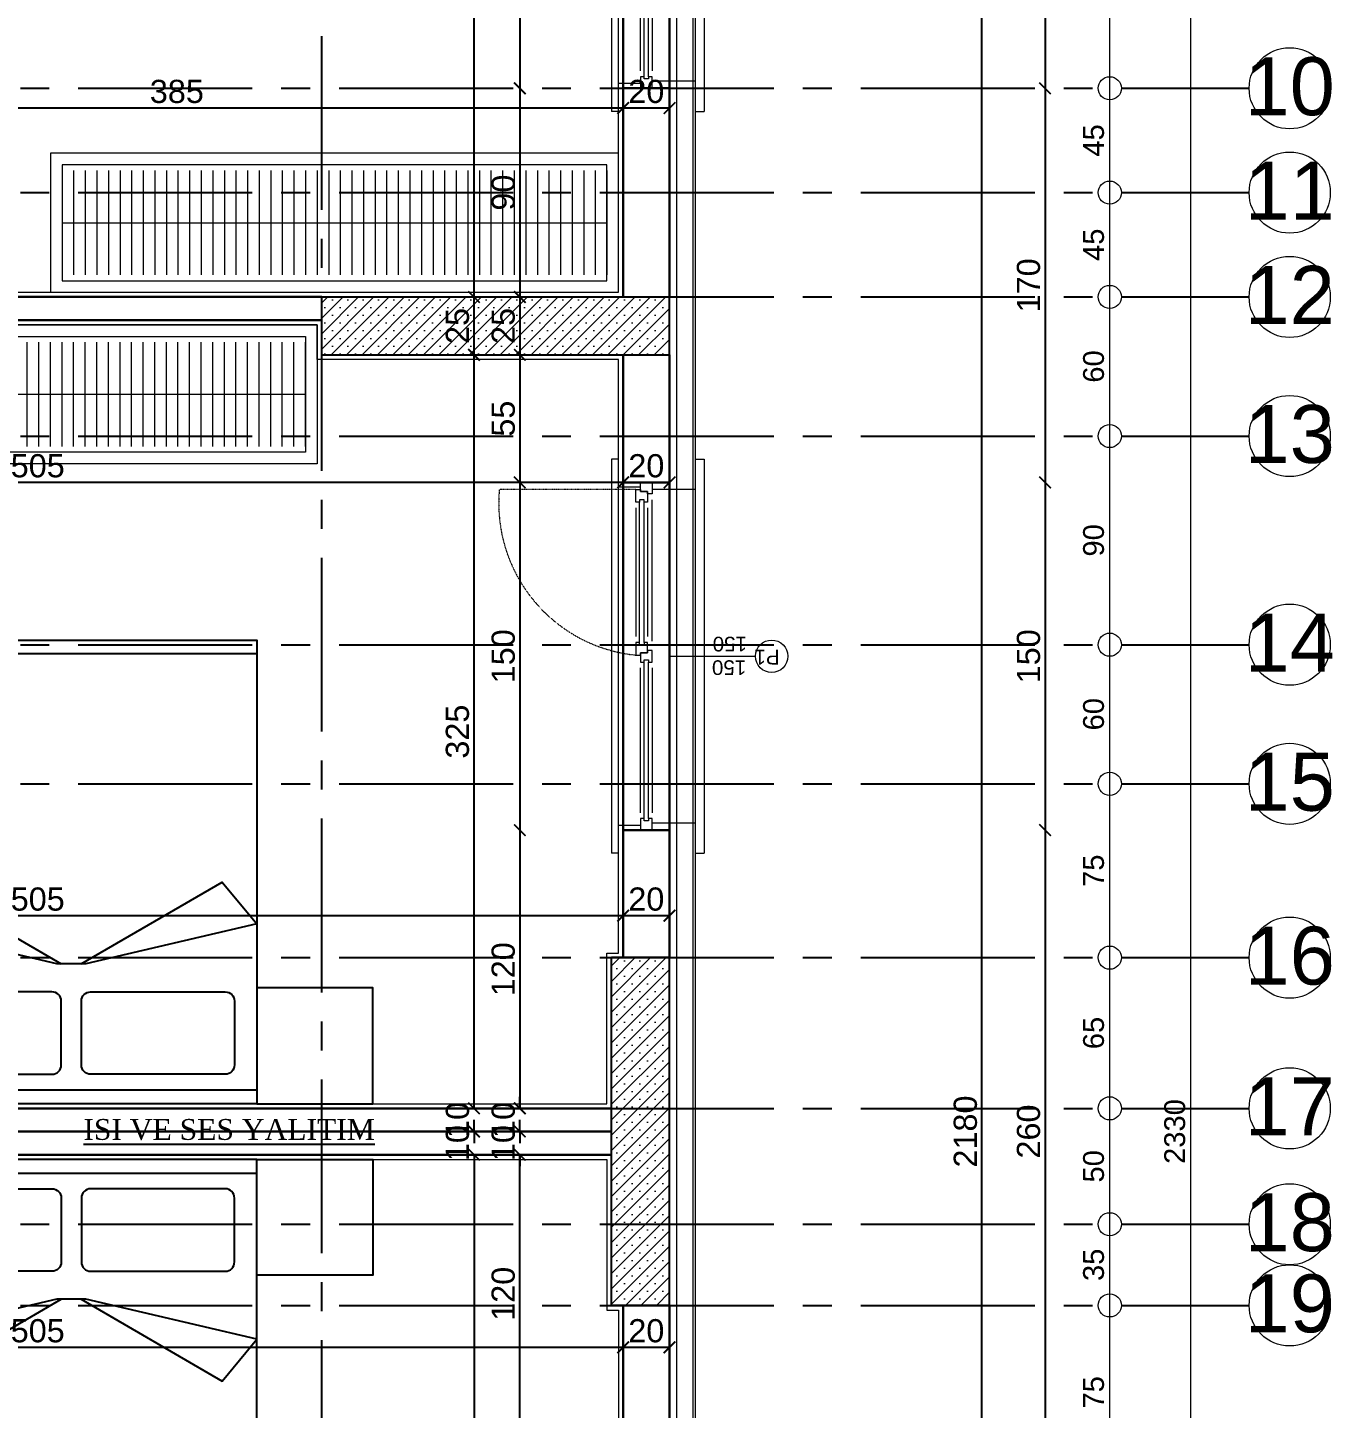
# Model space of a CAD drawing. Header units: millimetres. Extents: x 2778 to 13672, y 1832 to 5175.
# Drawn here: x 7605 to 8167, y 3536 to 4131 of the extents above; entities that cross this region are included whole.
import ezdxf

# ---------------------------------------------------------------- set-up
doc = ezdxf.new("R2010")
doc.units = ezdxf.units.MM
for name, pattern in [('CENTER2', [112.5, 75, -12.5, 12.5, -12.5]), ('DASHDOT2', [12.7, 6.35, -3.175, 0, -3.175]), ('DOTX2', [0.5, 0, -0.5])]:
    doc.linetypes.add(name, pattern=pattern)
for name, color, linetype in [('7-DCR-FRN', 8, 'Continuous'), ('İÇÖLÇÜ', 7, 'Continuous'), ('Panel', 7, 'Continuous'), ('Standart', 7, 'Continuous'), ('Yazi', 7, 'Continuous'), ('Ölçülendirme', 7, 'Continuous')]:
    doc.layers.add(name, color=color, linetype=linetype)
for name, color, linetype, lineweight in [('aks', 251, 'DASHDOT2', 35), ('duvar', 232, 'Continuous', 30), ('görünüş', 201, 'Continuous', 18), ('ince', 37, 'Continuous', 0), ('iz', 1, 'DOTX2', 20), ('Kiris', 7, 'Continuous', 30), ('pencere', 4, 'Continuous', 18), ('sıva dış', 30, 'Continuous', 9), ('sıva iç', 21, 'Continuous', 0), ('yalıtım', 107, 'Continuous', 0), ('yazı', 11, 'Continuous', 20), ('ÖLÇÜ İÇ', 7, 'Continuous', 9)]:
    doc.layers.add(name, color=color, linetype=linetype, lineweight=lineweight)
doc.styles.add('arial_1_18', font='arial.ttf', dxfattribs={"height": 0.2})
doc.styles.get("Standard").update_dxf_attribs({"font": 'arial.ttf'})
doc.styles.add('Times roman', font='times.ttf')
doc.dimstyles.new('zulay iç ölçü', dxfattribs={"dimtxt": 10, "dimasz": 5, "dimexe": 0.18, "dimexo": 0, "dimgap": 2, "dimtad": 3, "dimdec": 0, "dimzin": 0, "dimdsep": 46, "dimtxsty": 'Standard', "dimblk": 'ARCHTICK', "dimcen": 0.09, "dimse1": 1, "dimse2": 1, "dimadec": 0, "dimazin": 0, "dimtfac": 1, "dimtdec": 0, "dimtix": 1, "dimtofl": 0, "dimtmove": 0, "dimatfit": 3, "dimldrblk": 'ARCHTICK', "dimfxl": 1, "dimtolj": 1, "dimtzin": 0, "dimarcsym": 0})
pattern_1 = [(45, (0, 0), (-3.314563, 3.314563), []), (45, (3.3146, 0), (-3.314563, 3.314563), [0, -4.6875])]

# ---------------------------------------------------------------- blocks, each defined once
blk = doc.blocks.new('IDE941Entity3376')
at = {"layer": 'Panel', "linetype": 'Continuous', "lineweight": 5}
h = blk.add_hatch(dxfattribs=at)
h.set_pattern_fill('SACNCR', color=163, scale=50, style=0)
h.set_pattern_definition(pattern_1)
h.paths.add_polyline_path([(4705, 1090), (4705, 1240), (4730, 1240), (4730, 1090)])
blk = doc.blocks.new('IDE941Entity3377')
at = {"layer": 'Panel', "color": 164, "linetype": 'Continuous', "lineweight": -3}
blk.add_lwpolyline([(4730, 1090), (4705, 1090)], dxfattribs=at)
blk = doc.blocks.new('IDE941Entity3378')
at = {"layer": 'Panel', "color": 164, "linetype": 'Continuous', "lineweight": -3}
blk.add_lwpolyline([(4730, 1090), (4730, 1240)], dxfattribs=at)
blk = doc.blocks.new('IDE941Entity3379')
at = {"layer": 'Panel', "color": 164, "linetype": 'Continuous', "lineweight": -3}
blk.add_lwpolyline([(4730, 1240), (4705, 1240)], dxfattribs=at)
blk = doc.blocks.new('IDE941Entity3380')
at = {"layer": 'Panel', "color": 164, "linetype": 'Continuous', "lineweight": -3}
blk.add_lwpolyline([(4705, 1090), (4705, 1240)], dxfattribs=at)
blk = doc.blocks.new('IDE941Entity3453')
at = {"layer": 'Panel', "linetype": 'Continuous', "lineweight": 5}
h = blk.add_hatch(dxfattribs=at)
h.set_pattern_fill('SACNCR', color=163, scale=50, style=0)
h.set_pattern_definition(pattern_1)
h.paths.add_polyline_path([(4580, 1525), (4730, 1525), (4730, 1500), (4580, 1500)])
blk = doc.blocks.new('IDE941Entity3454')
at = {"layer": 'Panel', "color": 164, "linetype": 'Continuous', "lineweight": -3}
blk.add_lwpolyline([(4580, 1500), (4580, 1525)], dxfattribs=at)
blk = doc.blocks.new('IDE941Entity3455')
at = {"layer": 'Panel', "color": 164, "linetype": 'Continuous', "lineweight": -3}
blk.add_lwpolyline([(4580, 1500), (4730, 1500)], dxfattribs=at)
blk = doc.blocks.new('IDE941Entity3456')
at = {"layer": 'Panel', "color": 164, "linetype": 'Continuous', "lineweight": -3}
blk.add_lwpolyline([(4730, 1500), (4730, 1525)], dxfattribs=at)
blk = doc.blocks.new('IDE941Entity3457')
at = {"layer": 'Panel', "color": 164, "linetype": 'Continuous', "lineweight": -3}
blk.add_lwpolyline([(4580, 1525), (4730, 1525)], dxfattribs=at)
blk = doc.blocks.new('IDE941Entity3927')
at = {"layer": 'Ölçülendirme', "color": 1, "linetype": 'Continuous', "lineweight": 5}
for points in [[(5088, -8), (5088, 2338)], [(5123, -8), (5123, 2338)]]:
    blk.add_lwpolyline(points, dxfattribs=at)
for centre in [(5088, 1615), (5088, 1570), (5088, 1525), (5088, 1465), (5088, 1375), (5088, 1315), (5088, 1240), (5088, 1175), (5088, 1125), (5088, 1090)]:
    blk.add_circle(centre, 5, dxfattribs=at)
at = {"layer": 'Ölçülendirme', "color": 1, "linetype": 'Continuous', "lineweight": 5, "style": 'arial_1_18'}
for s, p in [('45', (5085.5, 1585.51)), ('45', (5085.5, 1540.51)), ('60', (5085.5, 1488.01)), ('90', (5085.5, 1413.01)), ('60', (5085.5, 1338.01)), ('75', (5085.5, 1270.51)), ('65', (5085.5, 1200.51)), ('2330', (5120.5, 1151.02)), ('50', (5085.5, 1143.01)), ('35', (5085.5, 1100.51)), ('75', (5085.5, 1045.51))]:
    blk.add_text(s, height=9, rotation=90, dxfattribs=at).set_placement(p)
blk = doc.blocks.new('*U31')
at = {"layer": '7-DCR-FRN'}
for points in [[(-80, 100), (-130, 100), (-130, 50), (-80, 50)], [(80, 100), (80, 94), (-80, 94), (-80, 100)], [(-80, 100), (80, 100), (80, -100), (-80, -100)], [(-80, 100), (80, 100), (80, -100), (-80, -100)], [(130, 100), (80, 100), (80, 50), (130, 50)], [(-80, -94), (80, -94), (80, -100), (-80, -100)]]:
    blk.add_lwpolyline(points, close=True, dxfattribs=at)
for points in [[(-70.38, 83.3, -0.414214), (-66.38, 87.3), (-8.34, 87.3, -0.414214), (-4.34, 83.3), (-4.34, 55.74, -0.414214), (-8.34, 51.74), (-66.38, 51.74, -0.414214), (-70.38, 55.74)], [(70.38, 83.3, 0.414214), (66.38, 87.3), (8.34, 87.3, 0.414214), (4.34, 83.3), (4.34, 55.74, 0.414214), (8.34, 51.74), (66.38, 51.74, 0.414214), (70.38, 55.74)]]:
    blk.add_lwpolyline(points, format="xyb", close=True, dxfattribs=at)
blk.add_lwpolyline([(-4.31, 39.62), (-65, 4.38), (-80, 22.38), (-6.26, 39.62), (6.26, 39.62), (80, 22.38), (65, 4.38), (4.31, 39.62)], dxfattribs=at)
blk = doc.blocks.new('_ArchTick')
at = {"color": 0, "linetype": 'ByBlock', "const_width": 0.15}
blk.add_lwpolyline([(-0.5, -0.5), (0.5, 0.5)], dxfattribs=at)
blk = doc.blocks.new('*D2232')
at = {"layer": 'Defpoints', "color": 0, "transparency": 16777216}
for p in [(7817.01, 3645.23), (7817.01, 3645.23), (7861.58, 3525.23)]:
    blk.add_point(p, dxfattribs=at)
at = {"layer": 'ÖLÇÜ İÇ', "color": 0, "lineweight": -2, "transparency": 16777216}
blk.add_line((7817.01, 3525.23), (7817.01, 3645.23), dxfattribs=at)
at = {"layer": 'ÖLÇÜ İÇ', "color": 0, "lineweight": -2, "transparency": 16777216, "xscale": 5, "yscale": 5, "zscale": 5}
for p, rotation in [((7817.01, 3645.23), 90), ((7817.01, 3525.23), 270)]:
    blk.add_blockref('_ArchTick', p, dxfattribs=dict(at, rotation=rotation))
at = {"layer": 'ÖLÇÜ İÇ', "color": 0, "transparency": 16777216, "insert": (7809.9, 3585.23), "char_height": 10, "attachment_point": 5, "rotation": 90}
blk.add_mtext('\\A1;120', dxfattribs=at)
blk = doc.blocks.new('*D2233')
at = {"layer": 'Defpoints', "color": 0, "transparency": 16777216}
for p in [(7817.01, 3655.23), (7817.01, 3655.23), (7817.01, 3645.23)]:
    blk.add_point(p, dxfattribs=at)
at = {"layer": 'ÖLÇÜ İÇ', "color": 0, "lineweight": -2, "transparency": 16777216}
for p, q in [((7817.01, 3655.23), (7817.01, 3660.23)), ((7817.01, 3645.23), (7817.01, 3640.23))]:
    blk.add_line(p, q, dxfattribs=at)
at = {"layer": 'ÖLÇÜ İÇ', "color": 0, "lineweight": -2, "transparency": 16777216, "xscale": 5, "yscale": 5, "zscale": 5}
for p, rotation in [((7817.01, 3655.23), 270), ((7817.01, 3645.23), 90)]:
    blk.add_blockref('_ArchTick', p, dxfattribs=dict(at, rotation=rotation))
at = {"layer": 'ÖLÇÜ İÇ', "color": 0, "transparency": 16777216, "insert": (7809.9, 3650.23), "char_height": 10, "attachment_point": 5, "rotation": 90}
blk.add_mtext('\\A1;10', dxfattribs=at)
blk = doc.blocks.new('*D2234')
at = {"layer": 'Defpoints', "color": 0, "transparency": 16777216}
for p in [(7800.21, 3655.23), (7797.25, 3645.23), (7800.21, 3645.23)]:
    blk.add_point(p, dxfattribs=at)
at = {"layer": 'ÖLÇÜ İÇ', "color": 0, "lineweight": -2, "transparency": 16777216}
for p, q in [((7797.25, 3655.23), (7797.25, 3660.23)), ((7797.25, 3645.23), (7797.25, 3640.23))]:
    blk.add_line(p, q, dxfattribs=at)
at = {"layer": 'ÖLÇÜ İÇ', "color": 0, "lineweight": -2, "transparency": 16777216, "xscale": 5, "yscale": 5, "zscale": 5}
for p, rotation in [((7797.25, 3655.23), 270), ((7797.25, 3645.23), 90)]:
    blk.add_blockref('_ArchTick', p, dxfattribs=dict(at, rotation=rotation))
at = {"layer": 'ÖLÇÜ İÇ', "color": 0, "transparency": 16777216, "insert": (7790.15, 3650.23), "char_height": 10, "attachment_point": 5, "rotation": 90}
blk.add_mtext('\\A1;10', dxfattribs=at)
blk = doc.blocks.new('*D2235')
at = {"layer": 'Defpoints', "color": 0, "transparency": 16777216}
for p in [(7800.21, 3645.23), (7797.25, 3320.23), (7797.25, 3320.23)]:
    blk.add_point(p, dxfattribs=at)
at = {"layer": 'ÖLÇÜ İÇ', "color": 0, "lineweight": -2, "transparency": 16777216}
blk.add_line((7797.25, 3645.23), (7797.25, 3320.23), dxfattribs=at)
at = {"layer": 'ÖLÇÜ İÇ', "color": 0, "lineweight": -2, "transparency": 16777216, "xscale": 5, "yscale": 5, "zscale": 5}
for p, rotation in [((7797.25, 3645.23), 90), ((7797.25, 3320.23), 270)]:
    blk.add_blockref('_ArchTick', p, dxfattribs=dict(at, rotation=rotation))
at = {"layer": 'ÖLÇÜ İÇ', "color": 0, "transparency": 16777216, "insert": (7790.14, 3482.73), "char_height": 10, "attachment_point": 5, "rotation": 90}
blk.add_mtext('\\A1;325', dxfattribs=at)
blk = doc.blocks.new('*D2187')
at = {"layer": 'Defpoints', "color": 0, "transparency": 16777216}
for p in [(7861.58, 3562.14), (7861.58, 3562.14), (7881.58, 3562.14)]:
    blk.add_point(p, dxfattribs=at)
at = {"layer": 'ÖLÇÜ İÇ', "color": 0, "lineweight": -2, "transparency": 16777216}
blk.add_line((7881.58, 3562.14), (7861.58, 3562.14), dxfattribs=at)
at = {"layer": 'ÖLÇÜ İÇ', "color": 0, "lineweight": -2, "transparency": 16777216, "xscale": 5, "yscale": 5, "zscale": 5, "rotation": 180}
blk.add_blockref('_ArchTick', (7861.58, 3562.14), dxfattribs=at)
at = {"layer": 'ÖLÇÜ İÇ', "color": 0, "lineweight": -2, "transparency": 16777216, "xscale": 5, "yscale": 5, "zscale": 5}
blk.add_blockref('_ArchTick', (7881.58, 3562.14), dxfattribs=at)
at = {"layer": 'ÖLÇÜ İÇ', "color": 0, "transparency": 16777216, "insert": (7871.58, 3569.24), "char_height": 10, "attachment_point": 5}
blk.add_mtext('\\A1;20', dxfattribs=at)
blk = doc.blocks.new('*D2188')
at = {"layer": 'Defpoints', "color": 0, "transparency": 16777216}
for p in [(7356.58, 3562.14), (7861.58, 3562.14), (7356.58, 3545.23)]:
    blk.add_point(p, dxfattribs=at)
at = {"layer": 'ÖLÇÜ İÇ', "color": 0, "lineweight": -2, "transparency": 16777216}
blk.add_line((7861.58, 3562.14), (7356.58, 3562.14), dxfattribs=at)
at = {"layer": 'ÖLÇÜ İÇ', "color": 0, "lineweight": -2, "transparency": 16777216, "xscale": 5, "yscale": 5, "zscale": 5, "rotation": 180}
blk.add_blockref('_ArchTick', (7356.58, 3562.14), dxfattribs=at)
at = {"layer": 'ÖLÇÜ İÇ', "color": 0, "lineweight": -2, "transparency": 16777216, "xscale": 5, "yscale": 5, "zscale": 5}
blk.add_blockref('_ArchTick', (7861.58, 3562.14), dxfattribs=at)
at = {"layer": 'ÖLÇÜ İÇ', "color": 0, "transparency": 16777216, "insert": (7609.08, 3569.24), "char_height": 10, "attachment_point": 5}
blk.add_mtext('\\A1;505', dxfattribs=at)
blk = doc.blocks.new('G')
at = {"layer": 'duvar'}
for p, q in [((1059585.28, -406613.31), (1059605.28, -406613.31)), ((1059585.28, -406763.31), (1059605.28, -406763.31))]:
    blk.add_line(p, q, dxfattribs=at)
at = {"layer": 'görünüş'}
for p, q in [((1059574.08, -406603.31), (1059570.28, -406603.31)), ((1059570.28, -406773.31), (1059570.28, -406603.31)), ((1059607.28, -406603.31), (1059610.28, -406603.31)), ((1059610.28, -406773.31), (1059610.28, -406603.31)), ((1059574.08, -406773.31), (1059570.28, -406773.31)), ((1059607.28, -406773.31), (1059610.28, -406773.31))]:
    blk.add_line(p, q, dxfattribs=at)
at = {"layer": 'ince'}
for p, q in [((1059592.78, -406683.31), (1059592.78, -406620.81)), ((1059597.78, -406620.81), (1059597.78, -406683.31)), ((1059592.78, -406694.81), (1059592.78, -406755.81)), ((1059594.78, -406752.31), (1059594.78, -406696.8)), ((1059599.78, -406752.31), (1059599.78, -406696.8))]:
    blk.add_line(p, q, dxfattribs=at)
for points in [[(1059594.28, -406618.31), (1059594.28, -406685.81)], [(1059596.28, -406618.31), (1059596.28, -406685.81)], [(1059596.28, -406694.3), (1059596.28, -406754.81)], [(1059598.28, -406694.3), (1059598.28, -406754.81)]]:
    blk.add_lwpolyline(points, dxfattribs=at)
at = {"layer": 'iz', "ltscale": 0.1}
for p, q in [((1059585.28, -406763.31), (1059585.28, -406613.31)), ((1059605.28, -406613.31), (1059605.28, -406763.31)), ((1059599.81, -406760.28), (1059658.67, -406760.28))]:
    blk.add_line(p, q, dxfattribs=at)
blk.add_arc((1059593.1, -406754.3), 65.84, 354.78958, 84.17695, dxfattribs=at)
at = {"layer": 'pencere'}
for points in [[(1059592.78, -406613.31), (1059592.78, -406618.31), (1059592.78, -406618.31), (1059594.28, -406618.31), (1059594.28, -406617.31), (1059596.28, -406617.31), (1059596.28, -406618.31), (1059597.78, -406618.31), (1059597.78, -406618.31), (1059597.78, -406613.31)], [(1059596.28, -406685.81), (1059596.28, -406686.81), (1059594.28, -406686.81), (1059594.28, -406685.81), (1059592.78, -406685.81), (1059592.78, -406690.81), (1059594.78, -406690.81), (1059594.78, -406689.81), (1059597.78, -406689.81), (1059597.78, -406685.81), (1059596.28, -406685.81)], [(1059592.78, -406763.31), (1059592.78, -406758.31), (1059594.78, -406758.31), (1059594.78, -406759.31), (1059597.78, -406759.31), (1059597.78, -406763.31)]]:
    blk.add_lwpolyline(points, dxfattribs=at)
for points in [[(1059597.78, -406688.81), (1059597.78, -406689.81), (1059594.78, -406689.81), (1059594.78, -406694.3), (1059596.28, -406694.3), (1059596.28, -406693.3), (1059598.28, -406693.3), (1059598.28, -406694.3), (1059599.78, -406694.3), (1059599.78, -406688.81)], [(1059597.78, -406760.31), (1059597.78, -406759.31), (1059594.78, -406759.31), (1059594.78, -406754.81), (1059596.28, -406754.81), (1059596.28, -406755.81), (1059598.28, -406755.81), (1059598.28, -406754.81), (1059599.78, -406754.81), (1059599.78, -406760.31)]]:
    blk.add_lwpolyline(points, close=True, dxfattribs=at)
at = {"layer": 'sıva dış'}
for p, q in [((1059574.28, -406616.31), (1059592.78, -406616.31)), ((1059574.28, -406760.31), (1059592.78, -406760.31))]:
    blk.add_line(p, q, dxfattribs=at)
at = {"layer": 'sıva iç'}
for p, q in [((1059597.78, -406615.31), (1059607.28, -406615.31)), ((1059597.78, -406761.31), (1059607.28, -406761.31))]:
    blk.add_line(p, q, dxfattribs=at)
at = {"layer": 'yazı'}
blk.add_line((1059585.28, -406688.31), (1059548.23, -406688.31), dxfattribs=at)
blk.add_circle((1059541.23, -406688.31), 7, dxfattribs=at)
for s, p in [('150', (1059552.23, -406686.57)), ('P1', (1059537.82, -406691.08)), ('150', (1059551.91, -406696.73))]:
    blk.add_text(s, height=6.328, dxfattribs=at).set_placement(p)
blk = doc.blocks.new('*U316')
at = {"layer": '7-DCR-FRN', "lineweight": 9}
blk.add_line((240, 30), (5, 30), dxfattribs=at)
for points in [[(245, 60), (245, 0), (0, 0), (0, 60)], [(240, 55), (240, 5), (5, 5), (5, 55)]]:
    blk.add_lwpolyline(points, close=True, dxfattribs=at)
for points in [[(5, 52.5), (5, 7.5)], [(5, 52.5), (5, 7.5)], [(5, 52.5), (5, 7.5)], [(10, 52.5), (10, 7.5)], [(10, 52.5), (10, 7.5)], [(15, 52.5), (15, 7.5)], [(15, 52.5), (15, 7.5)], [(20, 52.5), (20, 7.5)], [(20, 52.5), (20, 7.5)], [(25, 52.5), (25, 7.5)], [(25, 52.5), (25, 7.5)], [(30, 52.5), (30, 7.5)], [(30, 52.5), (30, 7.5)], [(35, 52.5), (35, 7.5)], [(35, 52.5), (35, 7.5)], [(40, 52.5), (40, 7.5)], [(40, 52.5), (40, 7.5)], [(45, 52.5), (45, 7.5)], [(45, 52.5), (45, 7.5)], [(50, 52.5), (50, 7.5)], [(50, 52.5), (50, 7.5)], [(55, 52.5), (55, 7.5)], [(60, 52.5), (60, 7.5)], [(65, 52.5), (65, 7.5)], [(70, 52.5), (70, 7.5)], [(75, 52.5), (75, 7.5)], [(80, 52.5), (80, 7.5)], [(85, 52.5), (85, 7.5)], [(90, 52.5), (90, 7.5)], [(95, 52.5), (95, 7.5)], [(100, 52.5), (100, 7.5)], [(105, 52.5), (105, 7.5)], [(110, 52.5), (110, 7.5)], [(115, 52.5), (115, 7.5)], [(120, 52.5), (120, 7.5)], [(125, 52.5), (125, 7.5)], [(130, 52.5), (130, 7.5)], [(135, 52.5), (135, 7.5)], [(140, 52.5), (140, 7.5)], [(145, 52.5), (145, 7.5)], [(150, 52.5), (150, 7.5)], [(155, 52.5), (155, 7.5)], [(160, 52.5), (160, 7.5)], [(165, 52.5), (165, 7.5)], [(170, 52.5), (170, 7.5)], [(175, 52.5), (175, 7.5)], [(180, 52.5), (180, 7.5)], [(185, 52.5), (185, 7.5)], [(190, 52.5), (190, 7.5)], [(195, 52.5), (195, 7.5)], [(200, 52.5), (200, 7.5)], [(205, 52.5), (205, 7.5)], [(210, 52.5), (210, 7.5)], [(215, 52.5), (215, 7.5)], [(220, 52.5), (220, 7.5)], [(225, 52.5), (225, 7.5)], [(230, 52.5), (230, 7.5)], [(235, 52.5), (235, 7.5)], [(240, 52.5), (240, 7.5)], [(245, 52.5), (245, 7.5)]]:
    blk.add_lwpolyline(points, dxfattribs=at)
blk = doc.blocks.new('*U44')
at = {"layer": '7-DCR-FRN', "lineweight": 9}
blk.add_line((215, 30), (5, 30), dxfattribs=at)
for points in [[(220, 60), (220, 0), (0, 0), (0, 60)], [(215, 55), (215, 5), (5, 5), (5, 55)]]:
    blk.add_lwpolyline(points, close=True, dxfattribs=at)
for points in [[(5, 52.5), (5, 7.5)], [(5, 52.5), (5, 7.5)], [(5, 52.5), (5, 7.5)], [(10, 52.5), (10, 7.5)], [(10, 52.5), (10, 7.5)], [(15, 52.5), (15, 7.5)], [(15, 52.5), (15, 7.5)], [(20, 52.5), (20, 7.5)], [(20, 52.5), (20, 7.5)], [(25, 52.5), (25, 7.5)], [(25, 52.5), (25, 7.5)], [(30, 52.5), (30, 7.5)], [(30, 52.5), (30, 7.5)], [(35, 52.5), (35, 7.5)], [(35, 52.5), (35, 7.5)], [(40, 52.5), (40, 7.5)], [(40, 52.5), (40, 7.5)], [(45, 52.5), (45, 7.5)], [(45, 52.5), (45, 7.5)], [(50, 52.5), (50, 7.5)], [(50, 52.5), (50, 7.5)], [(55, 52.5), (55, 7.5)], [(60, 52.5), (60, 7.5)], [(65, 52.5), (65, 7.5)], [(70, 52.5), (70, 7.5)], [(75, 52.5), (75, 7.5)], [(80, 52.5), (80, 7.5)], [(85, 52.5), (85, 7.5)], [(90, 52.5), (90, 7.5)], [(95, 52.5), (95, 7.5)], [(100, 52.5), (100, 7.5)], [(105, 52.5), (105, 7.5)], [(110, 52.5), (110, 7.5)], [(115, 52.5), (115, 7.5)], [(120, 52.5), (120, 7.5)], [(125, 52.5), (125, 7.5)], [(130, 52.5), (130, 7.5)], [(135, 52.5), (135, 7.5)], [(140, 52.5), (140, 7.5)], [(145, 52.5), (145, 7.5)], [(150, 52.5), (150, 7.5)], [(155, 52.5), (155, 7.5)], [(160, 52.5), (160, 7.5)], [(165, 52.5), (165, 7.5)], [(170, 52.5), (170, 7.5)], [(175, 52.5), (175, 7.5)], [(180, 52.5), (180, 7.5)], [(185, 52.5), (185, 7.5)], [(190, 52.5), (190, 7.5)], [(195, 52.5), (195, 7.5)], [(200, 52.5), (200, 7.5)], [(205, 52.5), (205, 7.5)], [(210, 52.5), (210, 7.5)], [(215, 52.5), (215, 7.5)], [(220, 52.5), (220, 7.5)]]:
    blk.add_lwpolyline(points, dxfattribs=at)
blk = doc.blocks.new('*D2345')
at = {"layer": 'Defpoints', "color": 0, "transparency": 16777216}
for p in [(7861.58, 4255.23), (7817.01, 4105.23), (7861.58, 4105.23)]:
    blk.add_point(p, dxfattribs=at)
at = {"layer": 'ÖLÇÜ İÇ', "color": 0, "lineweight": -2, "transparency": 16777216}
blk.add_line((7817.01, 4255.23), (7817.01, 4105.23), dxfattribs=at)
at = {"layer": 'ÖLÇÜ İÇ', "color": 0, "lineweight": -2, "transparency": 16777216, "xscale": 5, "yscale": 5, "zscale": 5}
for p, rotation in [((7817.01, 4255.23), 90), ((7817.01, 4105.23), 270)]:
    blk.add_blockref('_ArchTick', p, dxfattribs=dict(at, rotation=rotation))
at = {"layer": 'ÖLÇÜ İÇ', "color": 0, "transparency": 16777216, "insert": (7809.9, 4180.23), "char_height": 10, "attachment_point": 5, "rotation": 90}
blk.add_mtext('\\A1;150', dxfattribs=at)
blk = doc.blocks.new('*D2346')
at = {"layer": 'Defpoints', "color": 0, "transparency": 16777216}
for p in [(7861.58, 4105.23), (7817.01, 4015.23), (7817.01, 4015.23)]:
    blk.add_point(p, dxfattribs=at)
at = {"layer": 'ÖLÇÜ İÇ', "color": 0, "lineweight": -2, "transparency": 16777216}
blk.add_line((7817.01, 4105.23), (7817.01, 4015.23), dxfattribs=at)
at = {"layer": 'ÖLÇÜ İÇ', "color": 0, "lineweight": -2, "transparency": 16777216, "xscale": 5, "yscale": 5, "zscale": 5}
for p, rotation in [((7817.01, 4105.23), 90), ((7817.01, 4015.23), 270)]:
    blk.add_blockref('_ArchTick', p, dxfattribs=dict(at, rotation=rotation))
at = {"layer": 'ÖLÇÜ İÇ', "color": 0, "transparency": 16777216, "insert": (7809.9, 4060.23), "char_height": 10, "attachment_point": 5, "rotation": 90}
blk.add_mtext('\\A1;90', dxfattribs=at)
blk = doc.blocks.new('*D2347')
at = {"layer": 'Defpoints', "color": 0, "transparency": 16777216}
for p in [(7817.01, 4015.23), (7817.01, 3990.23), (7817.01, 3990.23)]:
    blk.add_point(p, dxfattribs=at)
at = {"layer": 'ÖLÇÜ İÇ', "color": 0, "lineweight": -2, "transparency": 16777216}
blk.add_line((7817.01, 4015.23), (7817.01, 3990.23), dxfattribs=at)
at = {"layer": 'ÖLÇÜ İÇ', "color": 0, "lineweight": -2, "transparency": 16777216, "xscale": 5, "yscale": 5, "zscale": 5}
for p, rotation in [((7817.01, 4015.23), 90), ((7817.01, 3990.23), 270)]:
    blk.add_blockref('_ArchTick', p, dxfattribs=dict(at, rotation=rotation))
at = {"layer": 'ÖLÇÜ İÇ', "color": 0, "transparency": 16777216, "insert": (7809.9, 4002.73), "char_height": 10, "attachment_point": 5, "rotation": 90}
blk.add_mtext('\\A1;25', dxfattribs=at)
blk = doc.blocks.new('*D2348')
at = {"layer": 'Defpoints', "color": 0, "transparency": 16777216}
for p in [(7817.01, 3990.23), (7817.01, 3935.23), (7861.58, 3935.23)]:
    blk.add_point(p, dxfattribs=at)
at = {"layer": 'ÖLÇÜ İÇ', "color": 0, "lineweight": -2, "transparency": 16777216}
blk.add_line((7817.01, 3990.23), (7817.01, 3935.23), dxfattribs=at)
at = {"layer": 'ÖLÇÜ İÇ', "color": 0, "lineweight": -2, "transparency": 16777216, "xscale": 5, "yscale": 5, "zscale": 5}
for p, rotation in [((7817.01, 3990.23), 90), ((7817.01, 3935.23), 270)]:
    blk.add_blockref('_ArchTick', p, dxfattribs=dict(at, rotation=rotation))
at = {"layer": 'ÖLÇÜ İÇ', "color": 0, "transparency": 16777216, "insert": (7809.92, 3962.73), "char_height": 10, "attachment_point": 5, "rotation": 90}
blk.add_mtext('\\A1;55', dxfattribs=at)
blk = doc.blocks.new('*D2349')
at = {"layer": 'Defpoints', "color": 0, "transparency": 16777216}
for p in [(7861.58, 3935.23), (7817.01, 3785.23), (7861.58, 3785.23)]:
    blk.add_point(p, dxfattribs=at)
at = {"layer": 'ÖLÇÜ İÇ', "color": 0, "lineweight": -2, "transparency": 16777216}
blk.add_line((7817.01, 3935.23), (7817.01, 3785.23), dxfattribs=at)
at = {"layer": 'ÖLÇÜ İÇ', "color": 0, "lineweight": -2, "transparency": 16777216, "xscale": 5, "yscale": 5, "zscale": 5}
for p, rotation in [((7817.01, 3935.23), 90), ((7817.01, 3785.23), 270)]:
    blk.add_blockref('_ArchTick', p, dxfattribs=dict(at, rotation=rotation))
at = {"layer": 'ÖLÇÜ İÇ', "color": 0, "transparency": 16777216, "insert": (7809.9, 3860.23), "char_height": 10, "attachment_point": 5, "rotation": 90}
blk.add_mtext('\\A1;150', dxfattribs=at)
blk = doc.blocks.new('*D2350')
at = {"layer": 'Defpoints', "color": 0, "transparency": 16777216}
for p in [(7861.58, 3785.23), (7817.01, 3665.23), (7817.01, 3665.23)]:
    blk.add_point(p, dxfattribs=at)
at = {"layer": 'ÖLÇÜ İÇ', "color": 0, "lineweight": -2, "transparency": 16777216}
blk.add_line((7817.01, 3785.23), (7817.01, 3665.23), dxfattribs=at)
at = {"layer": 'ÖLÇÜ İÇ', "color": 0, "lineweight": -2, "transparency": 16777216, "xscale": 5, "yscale": 5, "zscale": 5}
for p, rotation in [((7817.01, 3785.23), 90), ((7817.01, 3665.23), 270)]:
    blk.add_blockref('_ArchTick', p, dxfattribs=dict(at, rotation=rotation))
at = {"layer": 'ÖLÇÜ İÇ', "color": 0, "transparency": 16777216, "insert": (7809.9, 3725.23), "char_height": 10, "attachment_point": 5, "rotation": 90}
blk.add_mtext('\\A1;120', dxfattribs=at)
blk = doc.blocks.new('*D2351')
at = {"layer": 'Defpoints', "color": 0, "transparency": 16777216}
for p in [(7817.01, 3665.23), (7817.01, 3655.23), (7817.01, 3655.23)]:
    blk.add_point(p, dxfattribs=at)
at = {"layer": 'ÖLÇÜ İÇ', "color": 0, "lineweight": -2, "transparency": 16777216}
for p, q in [((7817.01, 3665.23), (7817.01, 3670.23)), ((7817.01, 3655.23), (7817.01, 3650.23))]:
    blk.add_line(p, q, dxfattribs=at)
at = {"layer": 'ÖLÇÜ İÇ', "color": 0, "lineweight": -2, "transparency": 16777216, "xscale": 5, "yscale": 5, "zscale": 5}
for p, rotation in [((7817.01, 3665.23), 270), ((7817.01, 3655.23), 90)]:
    blk.add_blockref('_ArchTick', p, dxfattribs=dict(at, rotation=rotation))
at = {"layer": 'ÖLÇÜ İÇ', "color": 0, "transparency": 16777216, "insert": (7809.9, 3660.23), "char_height": 10, "attachment_point": 5, "rotation": 90}
blk.add_mtext('\\A1;10', dxfattribs=at)
blk = doc.blocks.new('*D2352')
at = {"layer": 'Defpoints', "color": 0, "transparency": 16777216}
for p in [(7797.25, 3665.23), (7800.21, 3665.23), (7800.21, 3655.23)]:
    blk.add_point(p, dxfattribs=at)
at = {"layer": 'ÖLÇÜ İÇ', "color": 0, "lineweight": -2, "transparency": 16777216}
for p, q in [((7797.25, 3665.23), (7797.25, 3670.23)), ((7797.25, 3655.23), (7797.25, 3650.23))]:
    blk.add_line(p, q, dxfattribs=at)
at = {"layer": 'ÖLÇÜ İÇ', "color": 0, "lineweight": -2, "transparency": 16777216, "xscale": 5, "yscale": 5, "zscale": 5}
for p, rotation in [((7797.25, 3665.23), 270), ((7797.25, 3655.23), 90)]:
    blk.add_blockref('_ArchTick', p, dxfattribs=dict(at, rotation=rotation))
at = {"layer": 'ÖLÇÜ İÇ', "color": 0, "transparency": 16777216, "insert": (7790.15, 3660.23), "char_height": 10, "attachment_point": 5, "rotation": 90}
blk.add_mtext('\\A1;10', dxfattribs=at)
blk = doc.blocks.new('*D2353')
at = {"layer": 'Defpoints', "color": 0, "transparency": 16777216}
for p in [(7797.25, 3990.23), (7797.25, 3990.23), (7800.21, 3665.23)]:
    blk.add_point(p, dxfattribs=at)
at = {"layer": 'ÖLÇÜ İÇ', "color": 0, "lineweight": -2, "transparency": 16777216}
blk.add_line((7797.25, 3665.23), (7797.25, 3990.23), dxfattribs=at)
at = {"layer": 'ÖLÇÜ İÇ', "color": 0, "lineweight": -2, "transparency": 16777216, "xscale": 5, "yscale": 5, "zscale": 5}
for p, rotation in [((7797.25, 3990.23), 90), ((7797.25, 3665.23), 270)]:
    blk.add_blockref('_ArchTick', p, dxfattribs=dict(at, rotation=rotation))
at = {"layer": 'ÖLÇÜ İÇ', "color": 0, "transparency": 16777216, "insert": (7790.14, 3827.73), "char_height": 10, "attachment_point": 5, "rotation": 90}
blk.add_mtext('\\A1;325', dxfattribs=at)
blk = doc.blocks.new('*D2354')
at = {"layer": 'Defpoints', "color": 0, "transparency": 16777216}
for p in [(7797.25, 4015.23), (7797.25, 4015.23), (7797.25, 3990.23)]:
    blk.add_point(p, dxfattribs=at)
at = {"layer": 'ÖLÇÜ İÇ', "color": 0, "lineweight": -2, "transparency": 16777216}
blk.add_line((7797.25, 3990.23), (7797.25, 4015.23), dxfattribs=at)
at = {"layer": 'ÖLÇÜ İÇ', "color": 0, "lineweight": -2, "transparency": 16777216, "xscale": 5, "yscale": 5, "zscale": 5}
for p, rotation in [((7797.25, 4015.23), 90), ((7797.25, 3990.23), 270)]:
    blk.add_blockref('_ArchTick', p, dxfattribs=dict(at, rotation=rotation))
at = {"layer": 'ÖLÇÜ İÇ', "color": 0, "transparency": 16777216, "insert": (7790.15, 4002.73), "char_height": 10, "attachment_point": 5, "rotation": 90}
blk.add_mtext('\\A1;25', dxfattribs=at)
blk = doc.blocks.new('*D2355')
at = {"layer": 'Defpoints', "color": 0, "transparency": 16777216}
for p in [(7797.25, 4345.23), (7797.25, 4345.23), (7797.25, 4015.23)]:
    blk.add_point(p, dxfattribs=at)
at = {"layer": 'ÖLÇÜ İÇ', "color": 0, "lineweight": -2, "transparency": 16777216}
blk.add_line((7797.25, 4015.23), (7797.25, 4345.23), dxfattribs=at)
at = {"layer": 'ÖLÇÜ İÇ', "color": 0, "lineweight": -2, "transparency": 16777216, "xscale": 5, "yscale": 5, "zscale": 5}
for p, rotation in [((7797.25, 4345.23), 90), ((7797.25, 4015.23), 270)]:
    blk.add_blockref('_ArchTick', p, dxfattribs=dict(at, rotation=rotation))
at = {"layer": 'ÖLÇÜ İÇ', "color": 0, "transparency": 16777216, "insert": (7790.14, 4180.23), "char_height": 10, "attachment_point": 5, "rotation": 90}
blk.add_mtext('\\A1;330', dxfattribs=at)
blk = doc.blocks.new('*D2289')
at = {"layer": 'Defpoints', "color": 0, "transparency": 16777216}
for p in [(7861.58, 3748.33), (7861.58, 3748.33), (7881.58, 3748.33)]:
    blk.add_point(p, dxfattribs=at)
at = {"layer": 'ÖLÇÜ İÇ', "color": 0, "lineweight": -2, "transparency": 16777216}
blk.add_line((7881.58, 3748.33), (7861.58, 3748.33), dxfattribs=at)
at = {"layer": 'ÖLÇÜ İÇ', "color": 0, "lineweight": -2, "transparency": 16777216, "xscale": 5, "yscale": 5, "zscale": 5, "rotation": 180}
blk.add_blockref('_ArchTick', (7861.58, 3748.33), dxfattribs=at)
at = {"layer": 'ÖLÇÜ İÇ', "color": 0, "lineweight": -2, "transparency": 16777216, "xscale": 5, "yscale": 5, "zscale": 5}
blk.add_blockref('_ArchTick', (7881.58, 3748.33), dxfattribs=at)
at = {"layer": 'ÖLÇÜ İÇ', "color": 0, "transparency": 16777216, "insert": (7871.58, 3755.44), "char_height": 10, "attachment_point": 5}
blk.add_mtext('\\A1;20', dxfattribs=at)
blk = doc.blocks.new('*D2290')
at = {"layer": 'Defpoints', "color": 0, "transparency": 16777216}
for p in [(7356.58, 3765.23), (7356.58, 3748.33), (7861.58, 3748.33)]:
    blk.add_point(p, dxfattribs=at)
at = {"layer": 'ÖLÇÜ İÇ', "color": 0, "lineweight": -2, "transparency": 16777216}
blk.add_line((7861.58, 3748.33), (7356.58, 3748.33), dxfattribs=at)
at = {"layer": 'ÖLÇÜ İÇ', "color": 0, "lineweight": -2, "transparency": 16777216, "xscale": 5, "yscale": 5, "zscale": 5, "rotation": 180}
blk.add_blockref('_ArchTick', (7356.58, 3748.33), dxfattribs=at)
at = {"layer": 'ÖLÇÜ İÇ', "color": 0, "lineweight": -2, "transparency": 16777216, "xscale": 5, "yscale": 5, "zscale": 5}
blk.add_blockref('_ArchTick', (7861.58, 3748.33), dxfattribs=at)
at = {"layer": 'ÖLÇÜ İÇ', "color": 0, "transparency": 16777216, "insert": (7609.08, 3755.44), "char_height": 10, "attachment_point": 5}
blk.add_mtext('\\A1;505', dxfattribs=at)
blk = doc.blocks.new('*D2305')
at = {"layer": 'Defpoints', "color": 0, "transparency": 16777216}
for p in [(7861.58, 3935.23), (7861.58, 3935.23), (7881.58, 3935.23)]:
    blk.add_point(p, dxfattribs=at)
at = {"layer": 'ÖLÇÜ İÇ', "color": 0, "lineweight": -2, "transparency": 16777216}
blk.add_line((7881.58, 3935.23), (7861.58, 3935.23), dxfattribs=at)
at = {"layer": 'ÖLÇÜ İÇ', "color": 0, "lineweight": -2, "transparency": 16777216, "xscale": 5, "yscale": 5, "zscale": 5, "rotation": 180}
blk.add_blockref('_ArchTick', (7861.58, 3935.23), dxfattribs=at)
at = {"layer": 'ÖLÇÜ İÇ', "color": 0, "lineweight": -2, "transparency": 16777216, "xscale": 5, "yscale": 5, "zscale": 5}
blk.add_blockref('_ArchTick', (7881.58, 3935.23), dxfattribs=at)
at = {"layer": 'ÖLÇÜ İÇ', "color": 0, "transparency": 16777216, "insert": (7871.58, 3942.34), "char_height": 10, "attachment_point": 5}
blk.add_mtext('\\A1;20', dxfattribs=at)
blk = doc.blocks.new('*D2306')
at = {"layer": 'Defpoints', "color": 0, "transparency": 16777216}
for p in [(7356.58, 3935.23), (7356.58, 3935.23), (7861.58, 3935.23)]:
    blk.add_point(p, dxfattribs=at)
at = {"layer": 'ÖLÇÜ İÇ', "color": 0, "lineweight": -2, "transparency": 16777216}
blk.add_line((7861.58, 3935.23), (7356.58, 3935.23), dxfattribs=at)
at = {"layer": 'ÖLÇÜ İÇ', "color": 0, "lineweight": -2, "transparency": 16777216, "xscale": 5, "yscale": 5, "zscale": 5, "rotation": 180}
blk.add_blockref('_ArchTick', (7356.58, 3935.23), dxfattribs=at)
at = {"layer": 'ÖLÇÜ İÇ', "color": 0, "lineweight": -2, "transparency": 16777216, "xscale": 5, "yscale": 5, "zscale": 5}
blk.add_blockref('_ArchTick', (7861.58, 3935.23), dxfattribs=at)
at = {"layer": 'ÖLÇÜ İÇ', "color": 0, "transparency": 16777216, "insert": (7609.08, 3942.34), "char_height": 10, "attachment_point": 5}
blk.add_mtext('\\A1;505', dxfattribs=at)
blk = doc.blocks.new('*D2318')
at = {"layer": 'Defpoints', "color": 0, "transparency": 16777216}
for p in [(7861.58, 4096.71), (7861.58, 4096.71), (7881.58, 4096.71)]:
    blk.add_point(p, dxfattribs=at)
at = {"layer": 'ÖLÇÜ İÇ', "color": 0, "lineweight": -2, "transparency": 16777216}
blk.add_line((7881.58, 4096.71), (7861.58, 4096.71), dxfattribs=at)
at = {"layer": 'ÖLÇÜ İÇ', "color": 0, "lineweight": -2, "transparency": 16777216, "xscale": 5, "yscale": 5, "zscale": 5, "rotation": 180}
blk.add_blockref('_ArchTick', (7861.58, 4096.71), dxfattribs=at)
at = {"layer": 'ÖLÇÜ İÇ', "color": 0, "lineweight": -2, "transparency": 16777216, "xscale": 5, "yscale": 5, "zscale": 5}
blk.add_blockref('_ArchTick', (7881.58, 4096.71), dxfattribs=at)
at = {"layer": 'ÖLÇÜ İÇ', "color": 0, "transparency": 16777216, "insert": (7871.58, 4103.81), "char_height": 10, "attachment_point": 5}
blk.add_mtext('\\A1;20', dxfattribs=at)
blk = doc.blocks.new('*D2319')
at = {"layer": 'Defpoints', "color": 0, "transparency": 16777216}
for p in [(7476.58, 4096.71), (7476.58, 4096.71), (7861.58, 4096.71)]:
    blk.add_point(p, dxfattribs=at)
at = {"layer": 'ÖLÇÜ İÇ', "color": 0, "lineweight": -2, "transparency": 16777216}
blk.add_line((7861.58, 4096.71), (7476.58, 4096.71), dxfattribs=at)
at = {"layer": 'ÖLÇÜ İÇ', "color": 0, "lineweight": -2, "transparency": 16777216, "xscale": 5, "yscale": 5, "zscale": 5, "rotation": 180}
blk.add_blockref('_ArchTick', (7476.58, 4096.71), dxfattribs=at)
at = {"layer": 'ÖLÇÜ İÇ', "color": 0, "lineweight": -2, "transparency": 16777216, "xscale": 5, "yscale": 5, "zscale": 5}
blk.add_blockref('_ArchTick', (7861.58, 4096.71), dxfattribs=at)
at = {"layer": 'ÖLÇÜ İÇ', "color": 0, "transparency": 16777216, "insert": (7669.08, 4103.81), "char_height": 10, "attachment_point": 5}
blk.add_mtext('\\A1;385', dxfattribs=at)

msp = doc.modelspace()

# ---------------------------------------------------------------- linework, layer by layer
at = {"layer": 'aks', "color": 251, "linetype": 'CENTER2', "lineweight": -3}
for points in [[(7731.58, 2140.23), (7731.58, 5100.23)], [(7881.58, 2140.23), (7881.58, 5100.23)], [(2901.58, 4105.23), (8131.58, 4105.23)], [(2901.58, 4060.23), (8131.58, 4060.23)], [(2901.58, 4015.23), (8131.58, 4015.23)], [(2901.58, 3955.23), (8131.58, 3955.23)], [(2901.58, 3865.23), (8131.58, 3865.23)], [(2901.58, 3805.23), (8131.58, 3805.23)], [(2901.58, 3730.23), (8131.58, 3730.23)], [(2901.58, 3665.23), (8131.58, 3665.23)], [(2901.58, 3615.23), (8131.58, 3615.23)], [(2901.58, 3580.23), (8131.58, 3580.23)]]:
    msp.add_lwpolyline(points, dxfattribs=at)
at = {"layer": 'aks', "color": 30, "linetype": 'Continuous', "lineweight": 5}
for centre in [(8149.08, 4105.23), (8149.08, 4060.23), (8149.08, 4015.23), (8149.08, 3955.23), (8149.08, 3865.23), (8149.08, 3805.23), (8149.08, 3730.23), (8149.08, 3665.23), (8149.08, 3615.23), (8149.08, 3580.23)]:
    msp.add_circle(centre, 17.5, dxfattribs=at)
at = {"layer": 'duvar', "lineweight": 30}
for p, q in [((7881.58, 4445.23), (7881.58, 4015.23)), ((7861.58, 4345.23), (7861.58, 4015.23)), ((7476.58, 4015.23), (7731.58, 4015.23)), ((7356.58, 4005.23), (7731.58, 4005.23)), ((7861.58, 3730.23), (7861.58, 3990.23)), ((7881.58, 3730.23), (7881.58, 3990.23)), ((7856.58, 3665.23), (7356.58, 3665.23)), ((7856.58, 3645.23), (7356.58, 3645.23)), ((7861.58, 3580.23), (7861.58, 3320.23)), ((7881.58, 3580.23), (7881.58, 3320.23))]:
    msp.add_line(p, q, dxfattribs=at)
at = {"layer": 'İÇÖLÇÜ'}
for p, q in [((8016.32, 2565.23), (8016.32, 4745.23)), ((8043.55, 4255.23), (8043.55, 4105.23)), ((8043.55, 4105.23), (8043.55, 3935.23)), ((8043.55, 3935.23), (8043.55, 3785.23)), ((8043.55, 3785.23), (8043.55, 3525.23))]:
    msp.add_line(p, q, dxfattribs=at)
at = {"layer": 'Kiris'}
msp.add_lwpolyline([(7856.58, 3655.23), (6766.58, 3655.23)], dxfattribs=at)
msp.add_lwpolyline([(7856.58, 3655.23), (6766.58, 3655.23)], dxfattribs=at)
at = {"layer": 'sıva dış'}
msp.add_line((7884.58, 4748.23), (7884.58, 2562.23), dxfattribs=at)
at = {"layer": 'sıva iç'}
for points in [[(7859.58, 4343.23), (7478.58, 4343.23), (7478.58, 4017.23), (7859.58, 4017.23)], [(7859.58, 3988.23), (7729.58, 3988.23), (7729.58, 4003.23), (7358.58, 4003.23), (7358.58, 3763.23), (7344.58, 3763.23), (7344.58, 3863.23), (7329.58, 3863.23), (7329.58, 4003.23), (7188.58, 4003.23), (7188.58, 3667.23), (7344.58, 3667.23), (7344.58, 3677.23), (7358.58, 3677.23), (7358.58, 3667.23), (7854.58, 3667.23), (7854.58, 3732.23), (7859.58, 3732.23)], [(7859.58, 3322.23), (7729.58, 3322.23), (7729.58, 3307.23), (7358.58, 3307.23), (7358.58, 3547.23), (7344.58, 3547.23), (7344.58, 3447.23), (7329.58, 3447.23), (7329.58, 3307.23), (7188.58, 3307.23), (7188.58, 3643.23), (7344.58, 3643.23), (7344.58, 3633.23), (7358.58, 3633.23), (7358.58, 3643.23), (7854.58, 3643.23), (7854.58, 3578.23), (7859.58, 3578.23)]]:
    msp.add_lwpolyline(points, close=True, dxfattribs=at)
at = {"layer": 'yalıtım'}
for p, q in [((7891.58, 4755.23), (7891.58, 2555.23)), ((7892.58, 4756.23), (7892.58, 2554.23))]:
    msp.add_line(p, q, dxfattribs=at)

# ---------------------------------------------------------------- block references
at = {"xscale": -1}
for name, p in [('*U316', (7859.58, 4017.23)), ('*U31', (7623.57, 3543.23))]:
    msp.add_blockref(name, p, dxfattribs=at)
at = {"rotation": 180}
for name, p in [('*U44', (7729.58, 4003.23)), ('*U31', (7623.57, 3767.23))]:
    msp.add_blockref(name, p, dxfattribs=at)
at = {"layer": 'İÇÖLÇÜ', "xscale": 5, "yscale": 5, "zscale": 5}
for p, rotation in [((8043.55, 4105.23), 270), ((8043.55, 4105.23), 90), ((8043.55, 3935.23), 270), ((8043.55, 3935.23), 90), ((8043.55, 3785.23), 270), ((8043.55, 3785.23), 90)]:
    msp.add_blockref('_ArchTick', p, dxfattribs=dict(at, rotation=rotation))
at = {"layer": 'Panel'}
for name in ['IDE941Entity3453', 'IDE941Entity3454', 'IDE941Entity3457', 'IDE941Entity3456', 'IDE941Entity3455', 'IDE941Entity3376', 'IDE941Entity3379', 'IDE941Entity3380', 'IDE941Entity3378', 'IDE941Entity3377']:
    msp.add_blockref(name, (3151.58, 2490.23), dxfattribs=at)
at = {"layer": 'Standart'}
msp.add_blockref('IDE941Entity3927', (2983.45, 2490.23), dxfattribs=at)
at = {"layer": 'ÖLÇÜ İÇ', "rotation": 180}
for p in [(1067466.86, -402508.07), (1067466.86, -402828.07)]:
    msp.add_blockref('G', p, dxfattribs=at)

# ---------------------------------------------------------------- texts
at = {"layer": 'aks', "color": 1, "linetype": 'Continuous', "lineweight": 5, "style": 'arial_1_18'}
for s, p in [('10', (8129.66, 4093.61)), ('11', (8129.66, 4048.61)), ('12', (8129.66, 4003.61)), ('13', (8129.66, 3943.61)), ('14', (8129.66, 3853.61)), ('15', (8129.66, 3793.61)), ('16', (8129.66, 3718.61)), ('17', (8129.66, 3653.61)), ('18', (8129.66, 3603.61)), ('19', (8129.66, 3568.61))]:
    msp.add_text(s, height=25, dxfattribs=at).set_placement(p)
at = {"layer": 'İÇÖLÇÜ', "char_height": 10, "attachment_point": 5, "rotation": 90}
for s, insert in [('\\A1;170', (8036.45, 4020.23)), ('\\A1;150', (8036.45, 3860.23)), ('\\A1;2180', (8009.22, 3655.23)), ('\\A1;260', (8036.45, 3655.23))]:
    msp.add_mtext(s, dxfattribs=dict(at, insert=insert))
at = {"layer": 'Yazi', "color": 2, "style": 'Times roman'}
msp.add_text('%%UISI VE SES YALITIM', height=8.9957, dxfattribs=at).set_placement((7628.79, 3651.63))

# ---------------------------------------------------------------- dimensions: what is measured, and where the dimension line sits
at = {"layer": 'ÖLÇÜ İÇ'}
for base, p1, p2, angle, picture, middle in [((7797.25, 4345.23), (7797.25, 4015.23), (7797.25, 4345.23), 270, '*D2355', (7790.14, 4180.23)), ((7817.01, 4105.23), (7861.58, 4255.23), (7861.58, 4105.23), 270, '*D2345', (7809.9, 4180.23)), ((7476.58, 4096.71), (7861.58, 4096.71), (7476.58, 4096.71), 180, '*D2319', (7669.08, 4103.81)), ((7817.01, 4015.23), (7861.58, 4105.23), (7817.01, 4015.23), 270, '*D2346', (7809.9, 4060.23)), ((7797.25, 4015.23), (7797.25, 3990.23), (7797.25, 4015.23), 270, '*D2354', (7790.15, 4002.73)), ((7817.01, 3990.23), (7817.01, 4015.23), (7817.01, 3990.23), 270, '*D2347', (7809.9, 4002.73)), ((7797.25, 3990.23), (7800.21, 3665.23), (7797.25, 3990.23), 270, '*D2353', (7790.14, 3827.73)), ((7817.01, 3935.23), (7817.01, 3990.23), (7861.58, 3935.23), 270, '*D2348', (7809.92, 3962.73)), ((7356.58, 3935.23), (7861.58, 3935.23), (7356.58, 3935.23), 180, '*D2306', (7609.08, 3942.34)), ((7817.01, 3785.23), (7861.58, 3935.23), (7861.58, 3785.23), 270, '*D2349', (7809.9, 3860.23)), ((7817.01, 3665.23), (7861.58, 3785.23), (7817.01, 3665.23), 270, '*D2350', (7809.9, 3725.23)), ((7356.58, 3748.33), (7861.58, 3748.33), (7356.58, 3765.23), 180, '*D2290', (7609.08, 3755.44)), ((7817.01, 3655.23), (7817.01, 3665.23), (7817.01, 3655.23), 270, '*D2351', (7809.9, 3660.23)), ((7817.01, 3655.23), (7817.01, 3645.23), (7817.01, 3655.23), 90, '*D2233', (7809.9, 3650.23)), ((7797.25, 3320.23), (7800.21, 3645.23), (7797.25, 3320.23), 90, '*D2235', (7790.14, 3482.73)), ((7817.01, 3645.23), (7861.58, 3525.23), (7817.01, 3645.23), 90, '*D2232', (7809.9, 3585.23)), ((7356.58, 3562.14), (7861.58, 3562.14), (7356.58, 3545.23), 180, '*D2188', (7609.08, 3569.24))]:
    dim = msp.add_linear_dim(base=base, p1=p1, p2=p2, angle=angle, dimstyle='zulay iç ölçü', override={"dimtmove": 1}, dxfattribs=at)
    dim.commit()
    dim.dimension.update_dxf_attribs({"geometry": picture, "text_midpoint": middle})
for base, p1, p2, angle, picture, middle in [((7861.58, 4096.71), (7881.58, 4096.71), (7861.58, 4096.71), 180, '*D2318', (7871.58, 4103.81)), ((7861.58, 3935.23), (7881.58, 3935.23), (7861.58, 3935.23), 180, '*D2305', (7871.58, 3942.34)), ((7861.58, 3748.33), (7881.58, 3748.33), (7861.58, 3748.33), 180, '*D2289', (7871.58, 3755.44)), ((7797.25, 3665.23), (7800.21, 3655.23), (7800.21, 3665.23), 270, '*D2352', (7790.15, 3660.23)), ((7797.25, 3645.23), (7800.21, 3655.23), (7800.21, 3645.23), 90, '*D2234', (7790.15, 3650.23)), ((7861.58, 3562.14), (7881.58, 3562.14), (7861.58, 3562.14), 180, '*D2187', (7871.58, 3569.24))]:
    dim = msp.add_linear_dim(base=base, p1=p1, p2=p2, angle=angle, dimstyle='zulay iç ölçü', dxfattribs=at)
    dim.commit()
    dim.dimension.update_dxf_attribs({"geometry": picture, "text_midpoint": middle})

doc.saveas('drawing.dxf')
